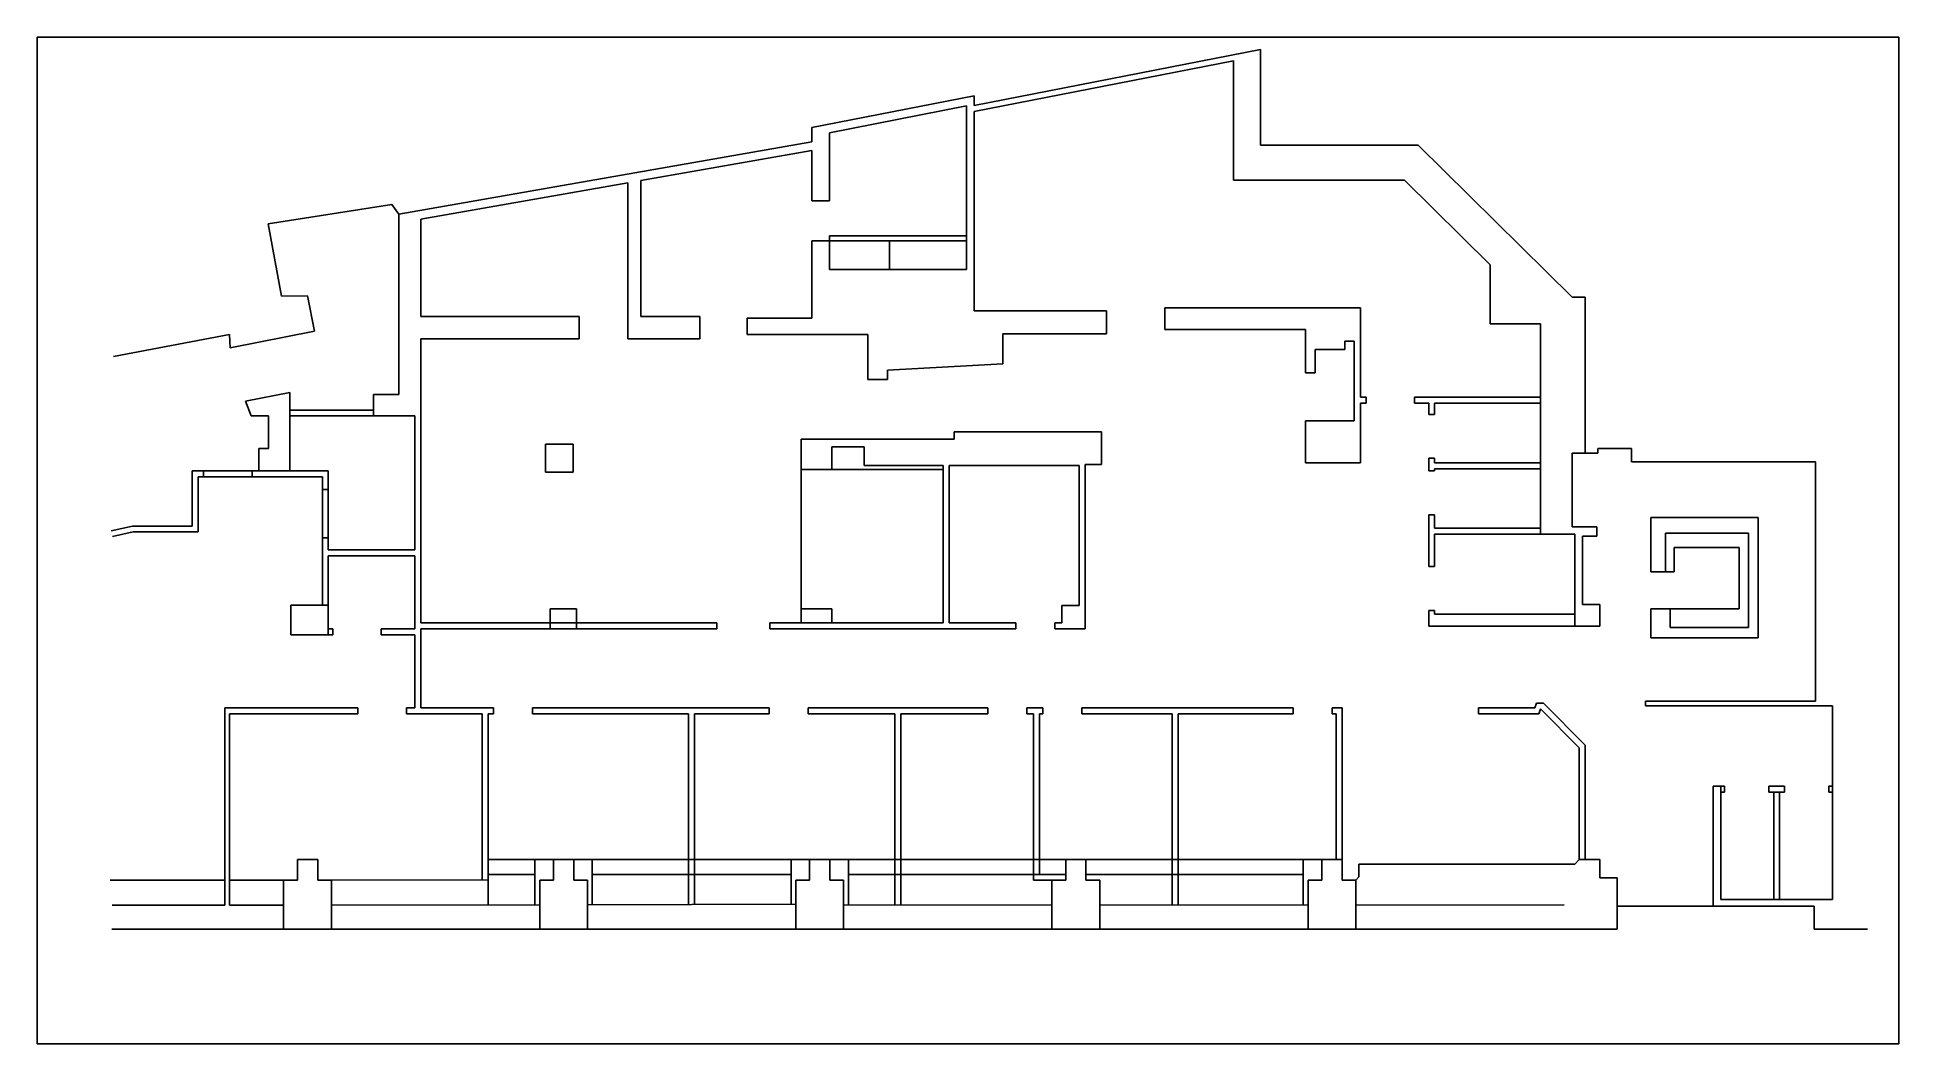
# Model space of a CAD drawing. Header units: inches. Extents: x 7.8 to 43.6, y 6.4 to 25.8.
import ezdxf

# ---------------------------------------------------------------- set-up
doc = ezdxf.new("R2010")
doc.units = ezdxf.units.IN
doc.header["$MEASUREMENT"] = 0
doc.layers.add('walls', color=7, linetype='Continuous')

msp = doc.modelspace()

# ---------------------------------------------------------------- linework, layer by layer
for p, q in [((43.597, 25.781), (7.755, 25.781)), ((7.755, 25.781), (7.755, 6.391)), ((43.597, 6.391), (43.597, 25.781)), ((7.755, 6.391), (43.597, 6.391))]:
    msp.add_line(p, q)
at = {"layer": 'walls'}
for p, q in [((31.309, 25.546), (25.793, 24.465)), ((31.309, 23.7), (31.309, 25.546)), ((30.789, 25.327), (25.793, 24.347)), ((30.789, 23.026), (30.789, 25.327)), ((25.793, 24.653), (22.672, 24.041)), ((25.645, 24.456), (23.011, 23.94)), ((25.645, 21.307), (25.645, 24.456)), ((25.793, 24.465), (25.793, 24.653)), ((22.672, 24.041), (22.672, 23.763)), ((25.793, 24.347), (25.793, 20.508)), ((14.718, 22.37), (22.672, 23.763)), ((23.011, 23.94), (23.011, 22.629)), ((34.344, 23.7), (31.309, 23.7)), ((37.306, 20.774), (34.344, 23.7)), ((22.672, 23.597), (19.376, 23.019)), ((22.672, 22.629), (22.672, 23.597)), ((19.124, 22.975), (15.14, 22.277)), ((19.124, 19.969), (19.124, 22.975)), ((19.376, 23.019), (19.376, 20.398)), ((34.078, 23.026), (30.789, 23.026)), ((35.729, 21.394), (34.078, 23.026)), ((23.011, 22.629), (22.672, 22.629)), ((12.199, 22.188), (14.582, 22.56)), ((14.582, 22.56), (14.718, 22.37)), ((14.718, 18.901), (14.718, 22.37)), ((15.14, 22.277), (15.14, 20.398)), ((12.458, 20.794), (12.199, 22.188)), ((23.011, 21.86), (23.011, 21.954)), ((23.011, 21.954), (25.645, 21.954)), ((22.672, 20.366), (22.672, 21.86)), ((22.672, 21.86), (23.011, 21.86)), ((23.011, 21.86), (23.011, 21.307)), ((23.011, 21.86), (25.645, 21.86)), ((24.164, 21.86), (24.164, 21.307)), ((23.011, 21.307), (25.645, 21.307)), ((35.729, 20.257), (35.729, 21.394)), ((12.959, 20.798), (12.458, 20.794)), ((13.094, 20.116), (12.959, 20.798)), ((25.793, 20.508), (28.344, 20.508)), ((28.344, 20.508), (28.344, 20.068)), ((29.464, 20.566), (29.464, 20.152)), ((33.233, 20.566), (29.464, 20.566)), ((33.233, 18.845), (33.233, 20.566)), ((37.557, 20.774), (37.306, 20.774)), ((37.557, 17.765), (37.557, 20.774)), ((11.472, 19.796), (13.094, 20.116)), ((15.14, 20.398), (18.19, 20.398)), ((18.19, 20.398), (18.19, 19.969)), ((19.376, 20.398), (20.516, 20.398)), ((20.516, 20.398), (20.516, 19.969)), ((21.425, 20.057), (21.425, 20.366)), ((21.425, 20.366), (22.672, 20.366)), ((29.464, 20.152), (32.176, 20.152)), ((32.176, 20.152), (32.176, 19.316)), ((36.698, 20.257), (35.729, 20.257)), ((36.698, 18.731), (36.698, 20.257)), ((9.225, 19.632), (11.458, 20.057)), ((11.458, 20.057), (11.472, 19.796)), ((18.19, 19.969), (15.14, 19.969)), ((15.14, 19.969), (15.14, 14.5)), ((20.516, 19.969), (19.124, 19.969)), ((23.749, 20.057), (21.425, 20.057)), ((23.749, 19.189), (23.749, 20.057)), ((28.344, 20.068), (26.35, 20.068)), ((26.35, 20.068), (26.35, 19.487)), ((32.359, 19.316), (32.359, 19.766)), ((32.359, 19.766), (32.929, 19.766)), ((32.929, 19.766), (32.929, 19.923)), ((32.929, 19.923), (33.113, 19.923)), ((33.113, 19.923), (33.113, 18.388)), ((26.35, 19.487), (24.125, 19.366)), ((24.125, 19.366), (24.125, 19.189)), ((24.125, 19.189), (23.749, 19.189)), ((32.176, 19.316), (32.359, 19.316)), ((12.616, 18.939), (11.768, 18.767)), ((11.768, 18.767), (11.873, 18.49)), ((12.616, 17.425), (12.616, 18.939)), ((14.232, 18.485), (14.232, 18.901)), ((14.232, 18.901), (14.718, 18.901)), ((33.233, 18.845), (33.345, 18.845)), ((33.233, 17.579), (33.233, 18.731)), ((33.345, 18.731), (33.233, 18.731)), ((33.345, 18.845), (33.345, 18.731)), ((36.698, 18.845), (34.272, 18.845)), ((34.272, 18.731), (34.272, 18.845)), ((34.272, 18.731), (34.546, 18.731)), ((34.546, 18.516), (34.546, 18.731)), ((34.66, 18.731), (36.698, 18.731)), ((34.66, 18.731), (34.66, 18.516)), ((36.698, 18.731), (36.698, 16.206)), ((11.873, 18.49), (12.205, 18.49)), ((12.205, 18.49), (12.205, 17.859)), ((12.616, 18.599), (14.232, 18.599)), ((12.616, 18.485), (14.232, 18.485)), ((14.232, 18.485), (15.025, 18.485)), ((15.025, 15.905), (15.025, 18.485)), ((33.113, 18.388), (32.176, 18.388)), ((32.176, 18.388), (32.176, 17.579)), ((34.546, 18.516), (34.66, 18.516)), ((17.542, 17.942), (18.071, 17.942)), ((17.542, 17.404), (17.542, 17.942)), ((18.071, 17.942), (18.071, 17.404)), ((25.409, 18.035), (22.466, 18.035)), ((22.466, 18.035), (22.466, 17.456)), ((28.244, 18.178), (25.409, 18.178)), ((25.409, 18.178), (25.409, 18.035)), ((28.244, 17.55), (28.244, 18.178)), ((12.205, 17.859), (12.021, 17.859)), ((12.021, 17.859), (12.021, 17.425)), ((23.055, 17.456), (23.055, 17.893)), ((23.055, 17.893), (23.674, 17.893)), ((23.674, 17.893), (23.674, 17.532)), ((32.176, 17.579), (33.233, 17.579)), ((34.546, 17.428), (34.546, 17.67)), ((34.546, 17.67), (34.66, 17.67)), ((34.66, 17.67), (34.66, 17.583)), ((36.698, 17.583), (34.66, 17.583)), ((37.805, 17.765), (37.31, 17.765)), ((37.31, 17.765), (37.31, 16.348)), ((38.453, 17.86), (37.805, 17.86)), ((37.805, 17.86), (37.805, 17.765)), ((38.453, 17.604), (38.453, 17.86)), ((41.992, 17.604), (38.453, 17.604)), ((41.992, 12.988), (41.992, 17.604)), ((10.737, 16.364), (10.737, 17.425)), ((10.737, 17.425), (13.359, 17.425)), ((10.851, 16.25), (10.851, 17.31)), ((10.851, 17.31), (13.245, 17.31)), ((10.958, 17.425), (10.958, 17.31)), ((11.892, 17.425), (11.892, 17.31)), ((13.245, 17.31), (13.245, 14.842)), ((13.359, 17.425), (13.359, 15.905)), ((18.071, 17.404), (17.542, 17.404)), ((22.466, 17.456), (23.055, 17.456)), ((22.466, 17.456), (25.198, 17.456)), ((22.466, 14.5), (22.466, 17.456)), ((23.674, 17.532), (25.198, 17.532)), ((25.198, 17.532), (25.198, 14.5)), ((25.198, 17.456), (25.198, 14.5)), ((25.313, 17.532), (27.816, 17.532)), ((25.313, 17.532), (25.313, 14.5)), ((27.816, 17.532), (27.816, 14.836)), ((27.931, 14.385), (27.931, 17.55)), ((27.931, 17.55), (28.244, 17.55)), ((27.931, 17.532), (27.931, 14.385)), ((34.546, 17.428), (34.66, 17.428)), ((36.698, 17.468), (34.66, 17.468)), ((34.66, 17.468), (34.66, 17.428)), ((13.245, 17.07), (13.359, 17.07)), ((34.546, 15.587), (34.546, 16.583)), ((34.546, 16.583), (34.66, 16.583)), ((34.66, 16.583), (34.66, 16.321)), ((40.893, 16.527), (38.825, 16.527)), ((38.825, 16.527), (38.825, 15.479)), ((40.893, 14.21), (40.893, 16.527)), ((9.18, 16.272), (9.588, 16.364)), ((9.206, 16.16), (9.601, 16.25)), ((9.588, 16.364), (10.737, 16.364)), ((9.601, 16.25), (10.851, 16.25)), ((13.245, 16.136), (13.359, 16.136)), ((36.698, 16.321), (34.66, 16.321)), ((36.698, 16.206), (34.66, 16.206)), ((34.66, 16.206), (34.66, 15.587)), ((36.698, 16.206), (37.363, 16.206)), ((37.31, 16.348), (37.781, 16.348)), ((37.363, 16.206), (37.363, 14.437)), ((37.781, 16.171), (37.506, 16.171)), ((37.506, 16.171), (37.506, 14.85)), ((37.781, 16.348), (37.781, 16.171)), ((39.104, 15.479), (39.104, 16.228)), ((39.104, 16.228), (40.703, 16.228)), ((40.703, 16.228), (40.703, 14.41)), ((13.359, 15.905), (15.025, 15.905)), ((13.359, 15.79), (15.025, 15.79)), ((13.359, 15.79), (13.359, 14.842)), ((15.025, 14.385), (15.025, 15.79)), ((40.523, 15.948), (39.274, 15.948)), ((39.274, 15.948), (39.274, 15.479)), ((40.523, 14.769), (40.523, 15.948)), ((34.66, 15.587), (34.546, 15.587)), ((38.825, 15.479), (39.104, 15.479)), ((39.274, 15.479), (39.104, 15.479)), ((13.359, 14.842), (12.635, 14.842)), ((12.635, 14.842), (12.635, 14.271)), ((13.359, 14.271), (13.359, 14.842)), ((17.631, 14.385), (17.631, 14.772)), ((17.631, 14.772), (18.139, 14.772)), ((18.139, 14.772), (18.139, 14.385)), ((22.466, 14.772), (22.466, 14.5)), ((22.466, 14.772), (23.055, 14.772)), ((23.055, 14.772), (23.055, 14.5)), ((27.48, 14.836), (27.48, 14.5)), ((27.816, 14.836), (27.48, 14.836)), ((34.546, 14.437), (34.546, 14.736)), ((34.66, 14.736), (34.546, 14.736)), ((34.66, 14.736), (34.66, 14.666)), ((37.506, 14.85), (37.841, 14.85)), ((37.841, 14.85), (37.841, 14.437)), ((38.825, 14.769), (38.825, 14.21)), ((39.194, 14.769), (38.825, 14.769)), ((39.194, 14.41), (39.194, 14.769)), ((39.194, 14.769), (40.523, 14.769)), ((13.446, 14.385), (13.359, 14.385)), ((13.446, 14.385), (13.446, 14.271)), ((15.025, 14.385), (14.38, 14.385)), ((14.38, 14.385), (14.38, 14.271)), ((15.14, 14.5), (20.838, 14.5)), ((15.14, 14.385), (15.14, 12.861)), ((15.14, 14.385), (20.838, 14.385)), ((20.838, 14.5), (20.838, 14.385)), ((21.86, 14.5), (22.466, 14.5)), ((21.86, 14.5), (21.86, 14.385)), ((21.86, 14.385), (26.598, 14.385)), ((25.198, 14.5), (22.466, 14.5)), ((23.055, 14.5), (25.198, 14.5)), ((25.313, 14.5), (26.598, 14.5)), ((26.598, 14.5), (26.598, 14.385)), ((27.348, 14.5), (27.48, 14.5)), ((27.348, 14.5), (27.348, 14.385)), ((27.348, 14.385), (27.931, 14.385)), ((37.841, 14.437), (34.546, 14.437)), ((37.363, 14.666), (34.66, 14.666)), ((40.703, 14.41), (39.194, 14.41)), ((12.635, 14.271), (13.359, 14.271)), ((13.446, 14.271), (13.359, 14.271)), ((15.025, 14.271), (14.38, 14.271)), ((15.025, 12.861), (15.025, 14.271)), ((38.825, 14.21), (40.893, 14.21)), ((36.587, 12.861), (36.625, 12.954)), ((36.625, 12.954), (36.754, 12.954)), ((36.754, 12.954), (37.558, 12.141)), ((38.719, 12.9), (38.719, 12.988)), ((38.719, 12.988), (41.992, 12.988)), ((13.93, 12.861), (11.367, 12.861)), ((11.367, 12.861), (11.367, 9.06)), ((13.93, 12.747), (11.46, 12.747)), ((11.46, 12.747), (11.46, 9.06)), ((13.93, 12.861), (13.93, 12.747)), ((14.864, 12.861), (14.864, 12.747)), ((15.025, 12.861), (14.864, 12.861)), ((14.864, 12.747), (16.322, 12.747)), ((15.14, 12.861), (16.437, 12.861)), ((16.322, 12.747), (16.322, 9.55)), ((16.437, 12.861), (16.542, 12.861)), ((16.437, 12.747), (16.437, 9.94)), ((16.437, 12.747), (16.542, 12.747)), ((16.542, 12.861), (16.542, 12.747)), ((17.292, 12.861), (21.848, 12.861)), ((17.292, 12.861), (17.292, 12.747)), ((17.292, 12.747), (20.295, 12.747)), ((20.295, 9.075), (20.295, 12.747)), ((20.41, 12.747), (21.848, 12.747)), ((20.41, 9.075), (20.41, 12.747)), ((21.848, 12.861), (21.848, 12.747)), ((22.598, 12.861), (26.061, 12.861)), ((22.598, 12.861), (22.598, 12.747)), ((22.598, 12.747), (24.269, 12.747)), ((24.269, 9.063), (24.269, 12.747)), ((24.384, 12.747), (26.061, 12.747)), ((24.384, 9.063), (24.384, 12.747)), ((26.061, 12.861), (26.061, 12.747)), ((26.811, 12.861), (27.117, 12.861)), ((26.811, 12.861), (26.811, 12.747)), ((26.811, 12.747), (26.939, 12.747)), ((26.939, 9.653), (26.939, 12.747)), ((27.053, 12.747), (27.117, 12.747)), ((27.053, 9.653), (27.053, 12.747)), ((27.117, 12.861), (27.117, 12.747)), ((27.867, 12.861), (31.94, 12.861)), ((27.867, 12.861), (27.867, 12.747)), ((27.867, 12.747), (29.608, 12.747)), ((29.608, 9.064), (29.608, 12.747)), ((29.723, 12.747), (31.94, 12.747)), ((29.723, 9.064), (29.723, 12.747)), ((31.94, 12.861), (31.94, 12.747)), ((32.879, 12.861), (32.69, 12.861)), ((32.69, 12.861), (32.69, 12.747)), ((32.69, 12.747), (32.765, 12.747)), ((32.765, 12.747), (32.765, 9.94)), ((32.879, 9.94), (32.879, 12.861)), ((35.504, 12.861), (36.587, 12.861)), ((35.504, 12.861), (35.504, 12.747)), ((35.504, 12.747), (36.664, 12.747)), ((36.664, 12.747), (36.702, 12.839)), ((36.702, 12.839), (36.706, 12.839)), ((36.706, 12.839), (37.443, 12.094)), ((42.323, 12.9), (38.719, 12.9)), ((42.323, 9.169), (42.323, 12.9)), ((37.443, 12.094), (37.443, 9.94)), ((37.558, 12.141), (37.558, 9.94)), ((40.024, 9.042), (40.024, 11.351)), ((40.024, 11.351), (40.169, 11.351)), ((40.169, 11.351), (40.169, 9.169)), ((40.169, 11.351), (40.239, 11.351)), ((40.169, 11.236), (40.239, 11.236)), ((40.239, 11.236), (40.239, 11.351)), ((41.094, 11.351), (41.397, 11.351)), ((41.094, 11.236), (41.094, 11.351)), ((41.094, 11.236), (41.397, 11.236)), ((41.189, 11.236), (41.189, 9.169)), ((41.303, 11.236), (41.303, 9.169)), ((41.397, 11.236), (41.397, 11.351)), ((42.252, 11.351), (42.323, 11.351)), ((42.252, 11.236), (42.252, 11.351)), ((42.252, 11.236), (42.323, 11.236)), ((13.156, 9.94), (12.764, 9.94)), ((12.764, 9.94), (12.764, 9.543)), ((13.156, 9.543), (13.156, 9.94)), ((16.437, 9.94), (32.879, 9.94)), ((16.437, 9.94), (16.439, 9.068)), ((17.339, 9.07), (17.339, 9.94)), ((18.087, 9.94), (17.695, 9.94)), ((17.695, 9.94), (17.695, 9.543)), ((18.087, 9.543), (18.087, 9.94)), ((18.443, 9.07), (18.443, 9.94)), ((22.27, 9.07), (22.27, 9.94)), ((23.018, 9.94), (22.626, 9.94)), ((22.626, 9.94), (22.626, 9.543)), ((23.018, 9.543), (23.018, 9.94)), ((23.374, 9.07), (23.374, 9.94)), ((27.948, 9.94), (27.557, 9.94)), ((27.557, 9.94), (27.557, 9.543)), ((27.948, 9.543), (27.948, 9.94)), ((32.132, 9.07), (32.132, 9.94)), ((32.879, 9.94), (32.488, 9.94)), ((32.488, 9.94), (32.488, 9.543)), ((32.879, 9.543), (32.879, 9.94)), ((33.204, 9.604), (33.204, 9.853)), ((33.204, 9.853), (37.357, 9.853)), ((37.357, 9.853), (37.443, 9.94)), ((37.443, 9.94), (37.844, 9.94)), ((37.844, 9.94), (37.844, 9.589)), ((11.367, 9.543), (9.159, 9.543)), ((12.5, 9.543), (11.46, 9.543)), ((12.764, 9.543), (12.5, 9.543)), ((12.5, 9.543), (12.5, 8.597)), ((13.42, 9.543), (13.156, 9.543)), ((13.42, 9.543), (16.437, 9.55)), ((13.42, 8.597), (13.42, 9.543)), ((16.437, 9.653), (17.339, 9.653)), ((17.695, 9.543), (17.431, 9.543)), ((17.431, 9.543), (17.431, 8.597)), ((18.351, 9.543), (18.087, 9.543)), ((18.351, 8.597), (18.351, 9.543)), ((18.443, 9.653), (22.27, 9.653)), ((22.626, 9.543), (22.362, 9.543)), ((22.362, 9.543), (22.362, 8.597)), ((23.282, 9.543), (23.018, 9.543)), ((23.282, 8.597), (23.282, 9.543)), ((23.374, 9.653), (27.557, 9.653)), ((26.939, 9.543), (26.939, 9.653)), ((27.293, 9.543), (26.939, 9.543)), ((27.557, 9.543), (27.293, 9.543)), ((27.293, 9.543), (27.293, 8.597)), ((27.948, 9.653), (32.132, 9.653)), ((28.213, 9.543), (27.948, 9.543)), ((28.213, 8.597), (28.213, 9.543)), ((32.488, 9.543), (32.224, 9.543)), ((32.224, 9.543), (32.224, 8.597)), ((33.144, 9.543), (32.879, 9.543)), ((33.144, 9.543), (33.204, 9.604)), ((33.144, 8.597), (33.144, 9.543)), ((37.844, 9.589), (38.175, 9.589)), ((38.175, 9.589), (38.175, 8.597)), ((11.367, 9.06), (9.195, 9.06)), ((11.46, 9.06), (12.5, 9.06)), ((13.42, 9.06), (17.431, 9.07)), ((18.351, 9.07), (22.362, 9.08)), ((23.282, 9.06), (27.293, 9.07)), ((28.213, 9.06), (32.224, 9.07)), ((33.144, 9.06), (37.155, 9.07)), ((40.024, 9.042), (38.175, 9.042)), ((41.965, 9.042), (40.024, 9.042)), ((40.169, 9.169), (42.323, 9.169)), ((41.965, 8.597), (41.965, 9.042)), ((38.175, 8.597), (9.189, 8.597)), ((12.5, 8.597), (13.42, 8.597)), ((17.431, 8.597), (18.351, 8.597)), ((22.362, 8.597), (23.282, 8.597)), ((27.293, 8.597), (28.213, 8.597)), ((32.224, 8.597), (33.144, 8.597)), ((42.996, 8.597), (41.965, 8.597))]:
    msp.add_line(p, q, dxfattribs=at)

doc.saveas('drawing.dxf')
